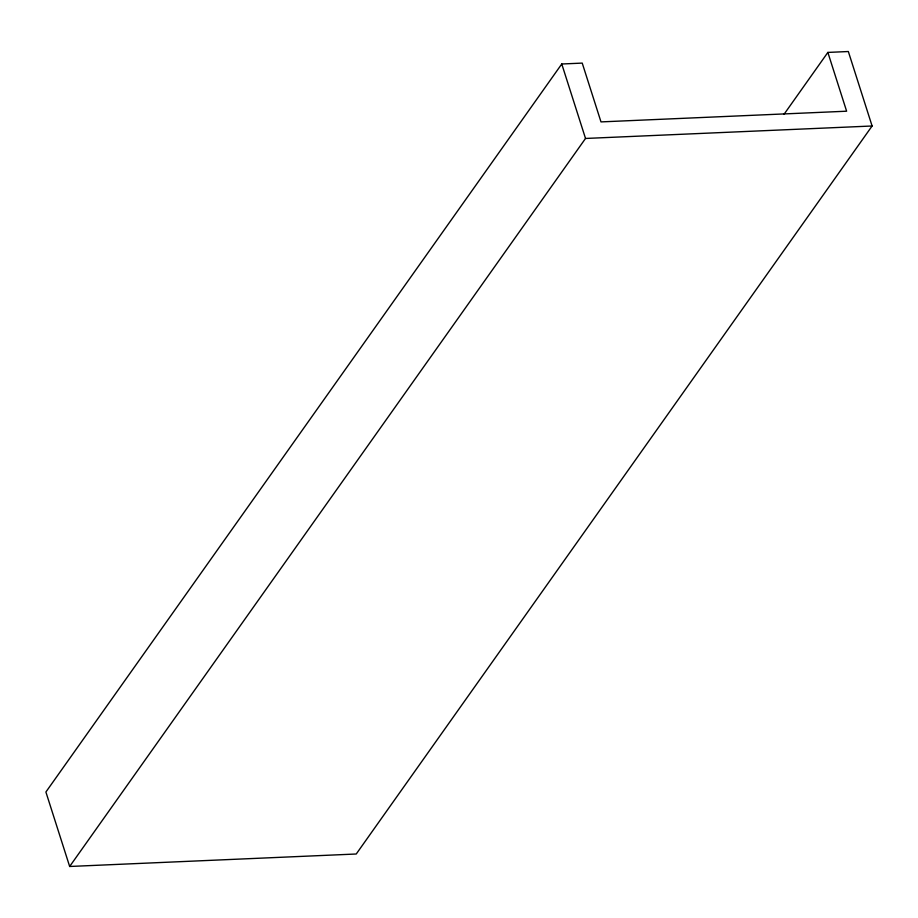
<?xml version="1.0" encoding="UTF-8"?>
<svg xmlns="http://www.w3.org/2000/svg" width="918" height="918" viewBox="0 0 918 918"><rect width="100%" height="100%" fill="white"/><g stroke="black" fill="none" stroke-linecap="round" stroke-linejoin="round"><path stroke-width="1.38" d="M827.864 52.418L846.625 111.204L600.992 121.899L582.23 63.101L561.759 63.996L45.9 792.005L69.665 866.477L356.241 854.004L872.1 125.995L848.335 51.523L827.864 52.418L784.087 114.211M69.665 866.477L585.523 138.457L872.1 125.995M561.759 63.996L585.523 138.457"/></g></svg>
